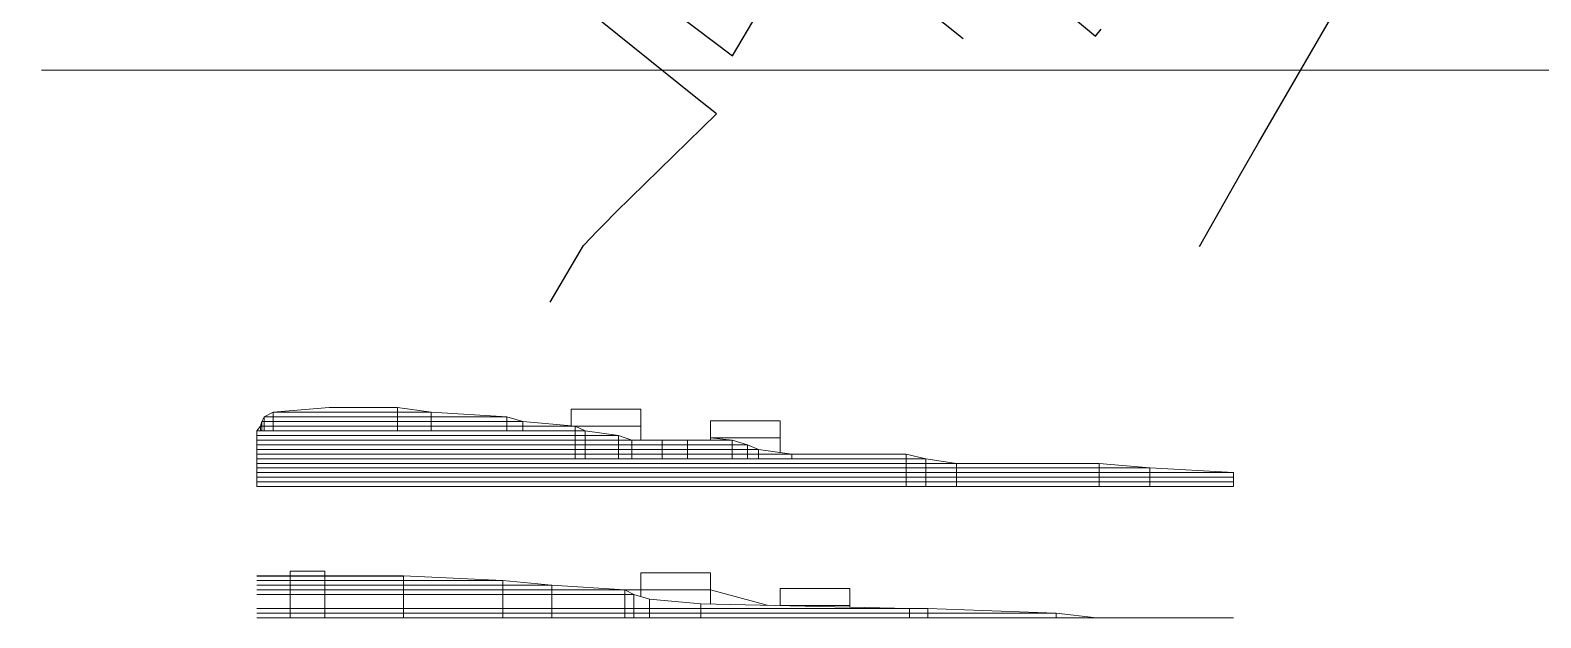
# Model space of a CAD drawing. Header units: millimetres. Extents: x 2695 to 3468, y 1447 to 2202.
# Drawn here: x 2726.8 to 3052.1, y 1446.7 to 1573.2 of the extents above; entities that cross this region are included whole.
import ezdxf

# ---------------------------------------------------------------- set-up
doc = ezdxf.new("R2010")
doc.units = ezdxf.units.MM
for name, color, linetype in [('01_Fina', 7, 'Continuous'), ('modulos alternativos', 10, 'Continuous'), ('Traza Urbana', 7, 'Continuous')]:
    doc.layers.add(name, color=color, linetype=linetype)
doc.layers.add('Detalles constructivos', color=7, linetype='Continuous', lineweight=9)

msp = doc.modelspace()

# ---------------------------------------------------------------- linework, layer by layer
at = {"layer": '01_Fina', "color": 252, "lineweight": 9, "true_color": 0x939598}
msp.add_lwpolyline([(2729.2, 1564.62), (3468.29, 1564.62), (3467.85, 2202.43), (2728.76, 2202.43), (2729.2, 1584.57)], dxfattribs=at)
at = {"layer": 'Detalles constructivos'}
for p, q in [((2776.65, 1488.98), (2777.14, 1489.98)), ((2777.14, 1489.98), (2779.1, 1490.98)), ((2777.14, 1489.98), (2829.44, 1489.98)), ((2777.14, 1489.98), (2777.14, 1486.98)), ((2779.1, 1490.98), (2791.15, 1491.98)), ((2779.1, 1490.98), (2813.09, 1490.98)), ((2779.1, 1490.98), (2779.1, 1486.98)), ((2791.15, 1491.98), (2805.87, 1491.98)), ((2805.87, 1491.98), (2805.87, 1486.98)), ((2805.87, 1491.98), (2813.09, 1490.98)), ((2813.09, 1490.98), (2813.09, 1486.98)), ((2813.09, 1490.98), (2829.44, 1489.98)), ((2829.44, 1489.98), (2829.44, 1486.98)), ((2829.44, 1489.98), (2832.85, 1488.98)), ((2843.28, 1491.63), (2843.28, 1487.98)), ((2843.28, 1491.63), (2858.28, 1491.63)), ((2858.28, 1491.63), (2858.28, 1484.98)), ((2775.58, 1486.98), (2776.36, 1487.98)), ((2775.58, 1486.98), (2846.29, 1486.98)), ((2775.58, 1486.98), (2775.58, 1474.98)), ((2776.36, 1487.98), (2776.65, 1488.98)), ((2776.36, 1487.98), (2844.12, 1487.98)), ((2776.36, 1487.98), (2776.36, 1486.98)), ((2776.65, 1488.98), (2832.85, 1488.98)), ((2776.65, 1488.98), (2776.65, 1486.98)), ((2832.85, 1488.98), (2832.85, 1486.98)), ((2832.85, 1488.98), (2844.12, 1487.98)), ((2843.28, 1487.98), (2858.28, 1487.98)), ((2844.12, 1487.98), (2844.12, 1480.98)), ((2844.12, 1487.98), (2846.29, 1486.98)), ((2846.29, 1486.98), (2846.29, 1480.98)), ((2846.29, 1486.98), (2853.45, 1485.98)), ((2873.28, 1489.12), (2873.28, 1485.47)), ((2873.28, 1489.12), (2888.28, 1489.12)), ((2888.28, 1489.12), (2888.28, 1482.33)), ((2775.58, 1485.98), (2853.45, 1485.98)), ((2775.58, 1484.98), (2877.9, 1484.98)), ((2775.58, 1483.98), (2881.25, 1483.98)), ((2853.45, 1485.98), (2853.45, 1480.98)), ((2853.45, 1485.98), (2856.35, 1484.98)), ((2856.35, 1484.98), (2856.35, 1480.98)), ((2862.86, 1484.98), (2862.86, 1480.98)), ((2868.33, 1484.98), (2868.33, 1480.98)), ((2873.28, 1485.47), (2877.9, 1484.98)), ((2873.28, 1485.47), (2888.28, 1485.47)), ((2873.28, 1485.47), (2873.28, 1484.98)), ((2877.9, 1484.98), (2877.9, 1480.98)), ((2877.9, 1484.98), (2881.25, 1483.98)), ((2881.25, 1483.98), (2881.25, 1480.98)), ((2881.25, 1483.98), (2883.58, 1482.98)), ((2775.58, 1482.98), (2883.58, 1482.98)), ((2775.58, 1481.98), (2915.42, 1481.98)), ((2775.58, 1480.98), (2919.63, 1480.98)), ((2883.58, 1482.98), (2883.58, 1480.98)), ((2883.58, 1482.98), (2890.75, 1481.98)), ((2890.75, 1481.98), (2890.75, 1480.98)), ((2915.42, 1481.98), (2915.42, 1474.98)), ((2915.42, 1481.98), (2919.63, 1480.98)), ((2919.63, 1480.98), (2919.63, 1474.98)), ((2919.63, 1480.98), (2926.25, 1479.98)), ((2775.58, 1479.98), (2956.98, 1479.98)), ((2775.58, 1478.98), (2967.86, 1478.98)), ((2775.58, 1477.98), (2985.87, 1477.98)), ((2775.58, 1476.98), (2985.87, 1476.98)), ((2926.25, 1479.98), (2926.25, 1474.98)), ((2956.98, 1479.98), (2956.98, 1474.98)), ((2956.98, 1479.98), (2967.86, 1478.98)), ((2967.86, 1478.98), (2967.86, 1474.98)), ((2967.86, 1478.98), (2985.87, 1477.98)), ((2985.87, 1477.98), (2985.87, 1474.98)), ((2775.58, 1475.98), (2985.87, 1475.98)), ((2775.58, 1474.98), (2985.87, 1474.98)), ((2775.58, 1454.74), (2828.58, 1454.74)), ((2782.75, 1456.74), (2782.75, 1446.74)), ((2782.75, 1456.74), (2790.2, 1456.74)), ((2790.2, 1456.74), (2790.2, 1446.74)), ((2807.19, 1455.74), (2807.19, 1446.74)), ((2807.19, 1455.74), (2828.58, 1454.74)), ((2828.58, 1454.74), (2828.58, 1446.74)), ((2828.58, 1454.74), (2839.07, 1453.74)), ((2858.28, 1456.39), (2858.28, 1452.74)), ((2858.28, 1456.39), (2873.28, 1456.39)), ((2873.28, 1456.39), (2873.28, 1452.74)), ((2775.58, 1453.74), (2839.07, 1453.74)), ((2775.58, 1452.74), (2854.79, 1452.74)), ((2775.58, 1451.74), (2856.73, 1451.74)), ((2839.07, 1453.74), (2839.07, 1446.74)), ((2839.07, 1453.74), (2854.79, 1452.74)), ((2854.79, 1452.74), (2854.79, 1446.74)), ((2854.79, 1452.74), (2856.73, 1451.74)), ((2858.28, 1452.74), (2854.79, 1452.74)), ((2856.73, 1451.74), (2856.73, 1446.74)), ((2856.73, 1451.74), (2860.16, 1450.74)), ((2858.28, 1452.74), (2873.28, 1452.74)), ((2858.28, 1452.74), (2858.28, 1451.29)), ((2873.28, 1452.74), (2873.28, 1449.69)), ((2873.28, 1452.74), (2885.45, 1449.42)), ((2888.28, 1453.01), (2888.28, 1449.36)), ((2888.28, 1453.01), (2903.28, 1453.01)), ((2903.28, 1453.01), (2903.28, 1449.02)), ((2775.58, 1448.74), (2920.05, 1448.74)), ((2775.58, 1447.74), (2947.72, 1447.74)), ((2860.16, 1450.74), (2860.16, 1446.74)), ((2860.16, 1450.74), (2871.21, 1449.74)), ((2871.21, 1449.74), (2871.21, 1446.74)), ((2871.21, 1449.74), (2916.1, 1448.74)), ((2888.28, 1449.36), (2903.28, 1449.36)), ((2916.1, 1448.74), (2916.1, 1446.74)), ((2920.05, 1448.74), (2920.05, 1446.74)), ((2920.05, 1448.74), (2947.72, 1447.74)), ((2947.72, 1447.74), (2947.72, 1446.74)), ((2947.72, 1447.74), (2956.39, 1446.74)), ((2775.58, 1446.74), (2985.87, 1446.74))]:
    msp.add_line(p, q, dxfattribs=at)
at = {"layer": 'modulos alternativos'}
msp.add_line((2775.58, 1455.74), (2807.19, 1455.74), dxfattribs=at)
at = {"layer": 'Traza Urbana', "color": 7, "linetype": 'Continuous', "invisible_edges": 5}
for points in [[(2909.08, 1599.93), (2991.26, 1548.98), (3017.32, 1593.98), (2935.76, 1644.55)], [(2878, 1567.67), (2878, 1567.67), (2883.52, 1577.05), (2785.58, 1637.77)], [(2769.61, 1621.13), (2869.76, 1559.04), (2774.27, 1635.92)], [(2732.83, 1608.57), (2852.96, 1534.09), (2874.55, 1555.18), (2768.68, 1620.82)], [(2768.68, 1620.82), (2874.55, 1555.18), (2869.76, 1559.04), (2769.61, 1621.13)], [(2728.21, 1606.99), (2850.25, 1531.32), (2852.96, 1534.09), (2732.83, 1608.57)], [(2729.41, 1604), (2848.89, 1529.93), (2850.25, 1531.32), (2728.21, 1606.99)], [(2732.41, 1597.34), (2845.97, 1526.93), (2848.89, 1529.93), (2729.41, 1604)], [(2726.78, 1584.05), (2838.73, 1514.64), (2845.91, 1526.84), (2732.49, 1597.16)], [(2732.49, 1597.16), (2845.91, 1526.84), (2845.97, 1526.93), (2732.41, 1597.34)], [(2904.88, 1592.9), (2987.19, 1541.86), (2991.26, 1548.98), (2909.08, 1599.93)], [(2895.91, 1577.89), (2978.58, 1526.64), (2987.19, 1541.86), (2904.88, 1592.9)], [(2906.55, 1584.5), (2927.7, 1571.38), (2908.36, 1586.91)], [(2956.16, 1571.96), (2956.16, 1571.96), (2957.38, 1573.45), (2945.74, 1580.67)]]:
    msp.add_3dface(points, dxfattribs=at)

doc.saveas('drawing.dxf')
